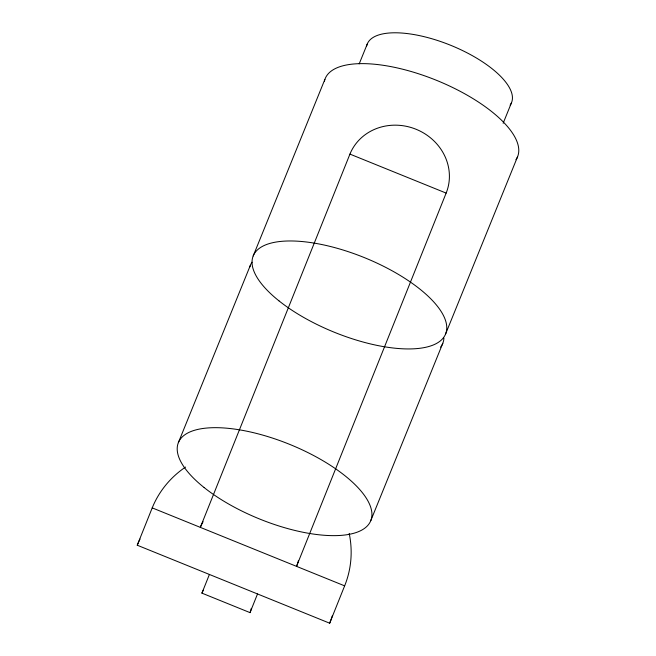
<?xml version="1.0" encoding="UTF-8"?>
<svg xmlns="http://www.w3.org/2000/svg" width="656" height="656" viewBox="0 0 656 656"><rect width="100%" height="100%" fill="white"/><g stroke="black" fill="none" stroke-linecap="round" stroke-linejoin="round"><path stroke-width="0.98" d="M349.197 533.402A103.812 95.702 21.8 0 1 344.638 585.857L329.673 623.2L137.252 545.218L152.217 507.875A103.812 95.702 21.8 0 1 185.533 467.072M298.472 560.413A51.906 47.847 21.8 0 1 296.528 566.366L446.146 193.094A51.906 47.847 21.8 0 0 416.043 129.257A51.906 47.847 21.8 0 0 349.935 154.103L200.326 527.375A51.906 47.847 21.8 0 1 203.081 521.75M257.513 593.959L250.026 612.63L201.925 593.131L209.412 574.459M253.191 255.963L325.196 78.622A103.812 40.229 22.1 0 1 440.561 82.008A103.812 40.229 22.1 0 1 515.952 159.711M178.358 442.669L250.362 265.327M359.209 63.845L367.253 44.034M503.144 123.279L511.565 102.525M445.613 333.945L517.617 156.604M370.779 520.651L442.784 343.309M349.935 154.103L446.146 193.094M152.217 507.875L344.638 585.857M201.925 593.131A25.953 23.928 21.8 0 1 203.532 589.933M251.281 608.333A25.953 23.928 21.8 0 1 250.026 612.63M137.252 545.218A103.812 95.702 21.8 0 1 140.023 539.068M332.256 615.935A103.812 95.702 21.8 0 1 329.673 623.2M324.425 81.147A103.812 40.229 22.1 0 1 324.892 79.45M366.671 45.928A77.859 30.168 22.1 0 1 451.82 45.756A77.859 30.168 22.1 0 1 510.122 105.132M249.805 266.992A103.812 40.229 22.1 0 1 252.035 262.22M443.915 338.102A103.812 40.229 22.1 0 1 440.586 347.147M278.956 300.842A103.812 40.229 22.1 0 0 442.833 338.488A103.812 40.229 22.1 0 0 326.409 245.533A103.812 40.229 22.1 0 0 278.956 300.842M204.123 487.547A103.812 40.229 22.1 0 0 368 525.185A103.812 40.229 22.1 0 0 251.576 432.238A103.812 40.229 22.1 0 0 204.123 487.547"/></g></svg>
